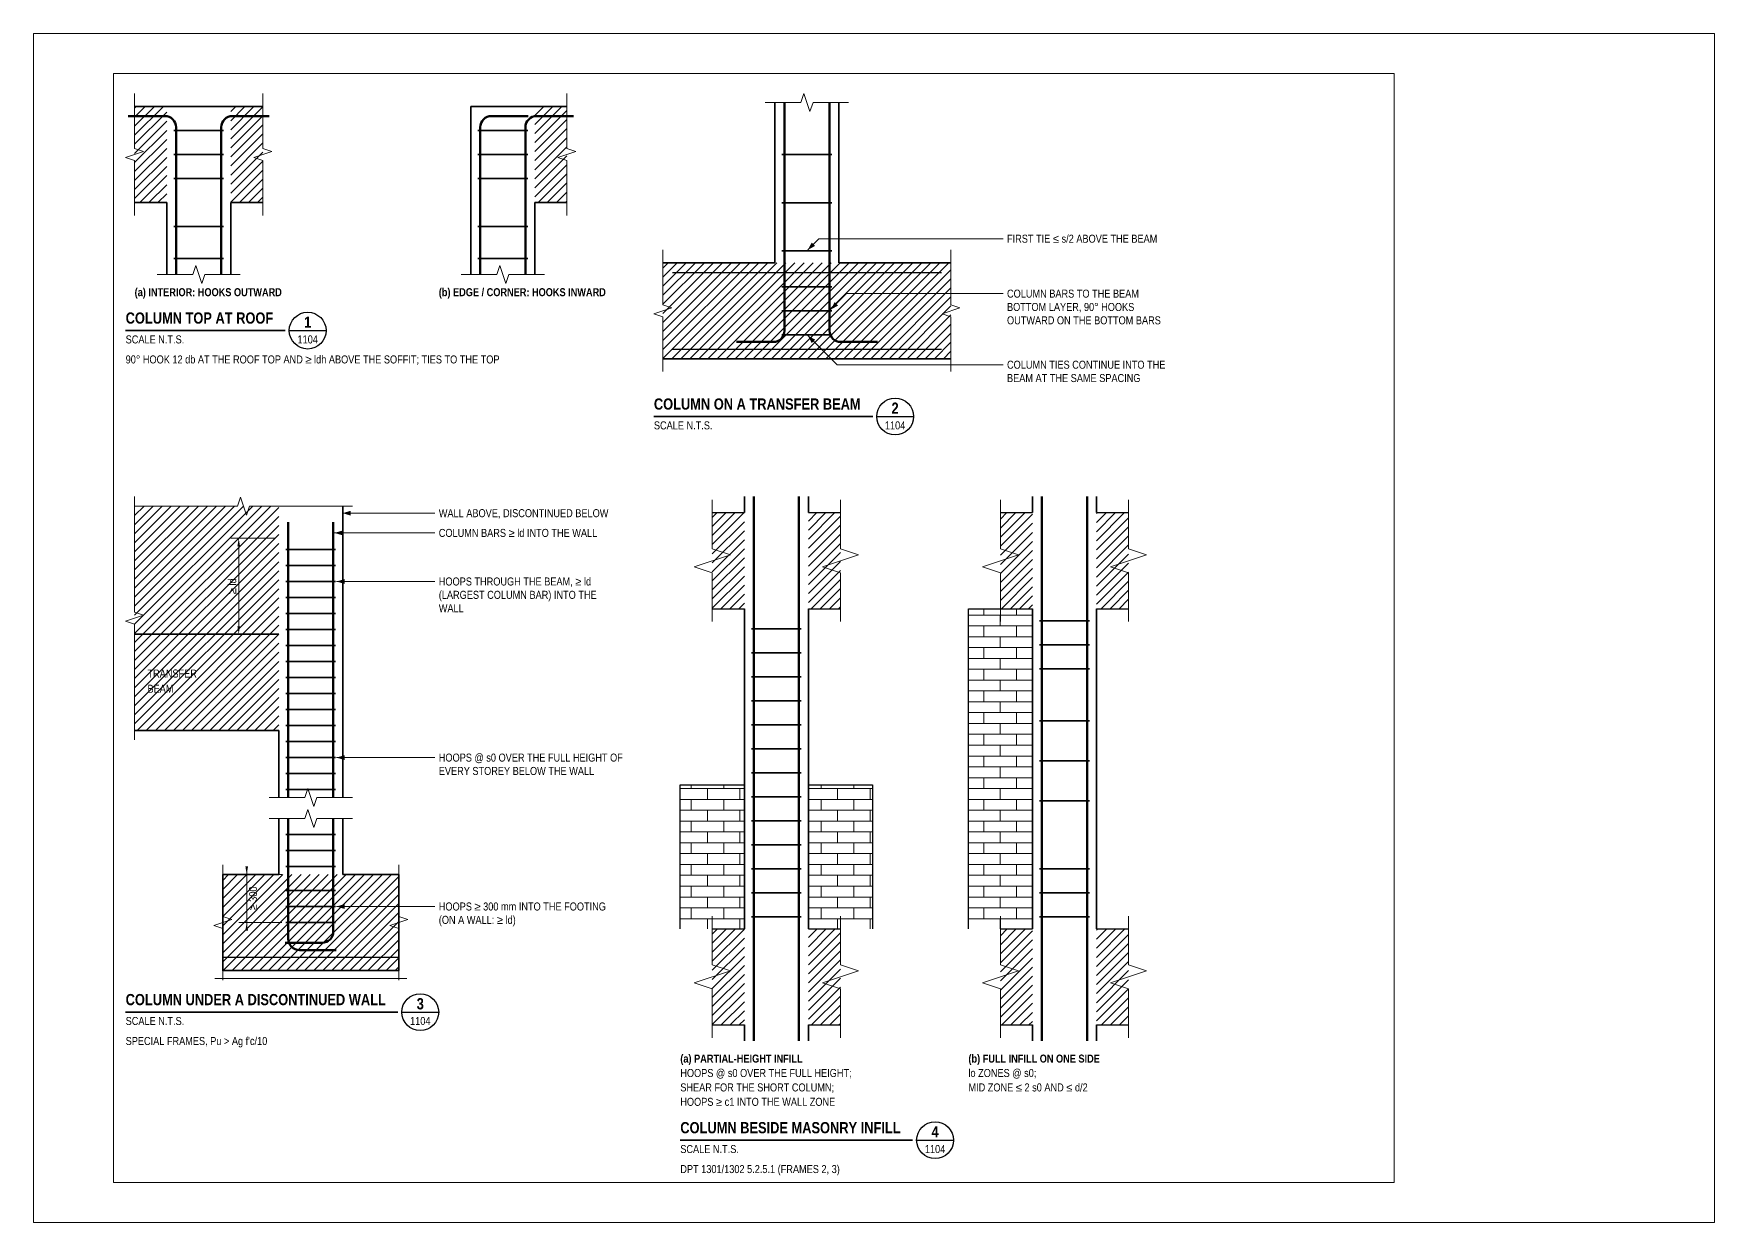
# Model space of a CAD drawing. Header units: millimetres. Extents: x 0 to 45000, y 0 to 7425.
# Drawn here: x 34500 to 45000, y 0 to 7425 of the extents above; entities that cross this region are included whole.
import ezdxf
from ezdxf.enums import TextEntityAlignment as Align

# ---------------------------------------------------------------- set-up
doc = ezdxf.new("R2010")
doc.units = ezdxf.units.MM
doc.header["$LTSCALE"] = 3.75
for name, color, linetype, lineweight in [('S-ANNO', 3, 'Continuous', 18), ('S-BREAK', 8, 'Continuous', 18), ('S-CONC', 4, 'Continuous', 35), ('S-CONC-VIS', 5, 'Continuous', 25), ('S-DET', 7, 'Continuous', 18), ('S-DIMS', 2, 'Continuous', 18), ('S-HATCH', 9, 'Continuous', 13), ('S-LEAN', 7, 'Continuous', 18), ('S-REBR', 1, 'Continuous', 50), ('S-REBR-NF', 252, 'Continuous', 25), ('S-REBR-SEC', 30, 'Continuous', 35), ('S-SYMB', 6, 'Continuous', 25), ('S-TEXT', 7, 'Continuous', 18), ('S-TITLE', 4, 'Continuous', 35)]:
    doc.layers.add(name, color=color, linetype=linetype, lineweight=lineweight)
doc.layers.add('S-SHEET', color=9, linetype='Continuous', lineweight=13, plot=False)
doc.layers.add('S-TB-AREA', color=9, linetype='Continuous', lineweight=13, plot=False)
doc.styles.add('AN', font='ARIALN_0.TTF')
doc.styles.add('ANB', font='ARIALNB_0.TTF')
doc.dimstyles.new('EIT-25', dxfattribs={"dimscale": 25, "dimtxt": 2, "dimasz": 2, "dimexe": 2, "dimexo": 1, "dimgap": 0.6, "dimtad": 1, "dimdec": 0, "dimtxsty": 'AN', "dimcen": 2.5, "dimclrd": 2, "dimclre": 8, "dimclrt": 7, "dimazin": 3, "dimtfac": 1, "dimtmove": 1, "dimatfit": 3, "dimlwd": -1, "dimlwe": -1, "dimarcsym": 0})

# ---------------------------------------------------------------- blocks, each defined once
blk = doc.blocks.new('DET-1104-1', base_point=(-256.25, -31200))
at = {"layer": 'S-HATCH'}
h = blk.add_hatch(dxfattribs=at)
h.set_pattern_fill('ANSI31', color=256, scale=12.59843)
h.paths.add_polyline_path([(-200, -30600), (0, -30600), (0, -30000), (-200, -30000)])
h = blk.add_hatch(dxfattribs=at)
h.set_pattern_fill('ANSI31', color=256, scale=12.59843)
h.paths.add_polyline_path([(400, -30600), (600, -30600), (600, -30000), (400, -30000)])
h = blk.add_hatch(dxfattribs=at)
h.set_pattern_fill('ANSI31', color=256, scale=12.59843)
h.paths.add_polyline_path([(2300, -30600), (2500, -30600), (2500, -30000), (2300, -30000)])
at = {"layer": 'S-BREAK', "flags": 128}
for points in [[(-200, -30680), (-200, -30337.5), (-256.25, -30318.75), (-143.75, -30281.25), (-200, -30262.5), (-200, -29920)], [(600, -30680), (600, -30337.5), (543.75, -30318.75), (656.25, -30281.25), (600, -30262.5), (600, -29920)], [(2500, -30680), (2500, -30337.5), (2443.75, -30318.75), (2556.25, -30281.25), (2500, -30262.5), (2500, -29920)], [(-60, -31050), (162.5, -31050), (181.25, -30993.75), (218.75, -31106.25), (237.5, -31050), (460, -31050)], [(1840, -31050), (2062.5, -31050), (2081.25, -30993.75), (2118.75, -31106.25), (2137.5, -31050), (2360, -31050)]]:
    blk.add_lwpolyline(points, dxfattribs=at)
at = {"layer": 'S-CONC'}
for p, q in [((-200, -30000), (600, -30000)), ((1900, -30600), (1900, -30000)), ((1900, -30000), (2500, -30000)), ((-200, -30600), (0, -30600)), ((0, -31050), (0, -30600)), ((400, -31050), (400, -30600)), ((400, -30600), (600, -30600)), ((1900, -31050), (1900, -30600)), ((2300, -31050), (2300, -30600)), ((2300, -30600), (2500, -30600))]:
    blk.add_line(p, q, dxfattribs=at)
at = {"layer": 'S-REBR', "flags": 128}
for points in [[(59, -31050), (59, -30130, 0.41421356), (-11, -30060), (-241, -30060)], [(341, -31050), (341, -30130, -0.41421356), (411, -30060), (641, -30060)], [(1959, -31050), (1959, -30130, -0.41421356), (2029, -30060), (2259, -30060)], [(2241, -31050), (2241, -30130, -0.41421356), (2311, -30060), (2541, -30060)]]:
    blk.add_lwpolyline(points, format="xyb", dxfattribs=at)
at = {"layer": 'S-REBR-SEC'}
for p, q in [((44.5, -30150), (355.5, -30150)), ((1944.5, -30150), (2255.5, -30150)), ((44.5, -30300), (355.5, -30300)), ((1944.5, -30300), (2255.5, -30300)), ((44.5, -30450), (355.5, -30450)), ((1944.5, -30450), (2255.5, -30450)), ((44.5, -30750), (355.5, -30750)), ((1944.5, -30750), (2255.5, -30750)), ((44.5, -30950), (355.5, -30950)), ((1944.5, -30950), (2255.5, -30950))]:
    blk.add_line(p, q, dxfattribs=at)
at = {"layer": 'S-TEXT', "style": 'ANB'}
for s, p in [('(a) INTERIOR: HOOKS OUTWARD', (-200, -31200)), ('(b) EDGE / CORNER: HOOKS INWARD', (1700, -31200))]:
    blk.add_text(s, height=50, dxfattribs=at).set_placement(p, align=Align.BOTTOM_LEFT)
blk = doc.blocks.new('VT-1104-1', base_point=(23, 214.04))
at = {"layer": 'S-SYMB'}
blk.add_line((63.89, 222.8), (73.09, 222.8), dxfattribs=at)
blk.add_circle((68.49, 222.8), 4.6, dxfattribs=at)
at = {"layer": 'S-TITLE'}
blk.add_line((23, 222.8), (62.89, 222.8), dxfattribs=at)
at = {"layer": 'S-TEXT'}
for s, height, style, p in [('1', 2.8, 'ANB', (68.49, 224.9)), ('1104', 2, 'AN', (68.49, 220.6))]:
    blk.add_text(s, height=height, dxfattribs=dict(at, style=style)).set_placement(p, align=Align.MIDDLE_CENTER)
at = {"layer": 'S-TEXT', "style": 'AN'}
for s, p in [('SCALE N.T.S.', (23, 221.6)), ('90° HOOK 12 db AT THE ROOF TOP AND ≥ ldh ABOVE THE SOFFIT; TIES TO THE TOP', (23, 216.6))]:
    blk.add_text(s, height=2, dxfattribs=at).set_placement(p, align=Align.TOP_LEFT)
at = {"layer": 'S-TITLE', "style": 'ANB'}
blk.add_text('COLUMN TOP AT ROOF', height=2.8, dxfattribs=at).set_placement((23, 223.7), align=Align.BOTTOM_LEFT)
blk = doc.blocks.new('DET-1104-2', base_point=(7944, -30761))
at = {"layer": 'S-HATCH'}
h = blk.add_hatch(dxfattribs=at)
h.set_pattern_fill('ANSI31', color=256, scale=12.59843)
h.paths.add_polyline_path([(8000, -30600), (9800, -30600), (9800, -30000), (8000, -30000)])
at = {"layer": 'S-ANNO', "flags": 128}
for points in [[(8905, -29920), (8975, -29850), (10050, -29850), (10125, -29850)], [(9048, -30293), (9148, -30192), (10050, -30192), (10125, -30192)], [(8905, -30455), (9088, -30638), (10050, -30638), (10125, -30638)]]:
    blk.add_lwpolyline(points, dxfattribs=at)
at = {"layer": 'S-ANNO'}
for points in [[(8905, -29920), (8951, -29895), (8930, -29874)], [(9048, -30293), (9094, -30268), (9073, -30247)], [(8905, -30455), (8930, -30501), (8951, -30480)]]:
    blk.add_solid(points, dxfattribs=at)
at = {"layer": 'S-BREAK', "flags": 128}
for points in [[(8640, -29000), (8862, -29000), (8881, -28944), (8919, -29056), (8938, -29000), (9160, -29000)], [(8000, -30680), (8000, -30338), (7944, -30319), (8056, -30281), (8000, -30262), (8000, -29920)], [(9800, -30680), (9800, -30338), (9744, -30319), (9856, -30281), (9800, -30262), (9800, -29920)]]:
    blk.add_lwpolyline(points, dxfattribs=at)
at = {"layer": 'S-CONC'}
for p, q in [((8700, -30000), (8700, -29000)), ((9100, -30000), (9100, -29000)), ((8000, -30000), (8700, -30000)), ((9100, -30000), (9800, -30000)), ((8000, -30600), (9800, -30600))]:
    blk.add_line(p, q, dxfattribs=at)
at = {"layer": 'S-REBR', "flags": 128}
for points in [[(8759, -29000), (8759, -30425, -0.414214), (8689, -30495), (8459, -30495)], [(9041, -29000), (9041, -30425, 0.414214), (9111, -30495), (9341, -30495)]]:
    blk.add_lwpolyline(points, format="xyb", dxfattribs=at)
at = {"layer": 'S-REBR-NF', "flags": 128}
for points in [[(8060, -30060), (9740, -30060)], [(8060, -30540), (9740, -30540)]]:
    blk.add_lwpolyline(points, dxfattribs=at)
at = {"layer": 'S-REBR-SEC'}
for p, q in [((8744, -29325), (9056, -29325)), ((8744, -29625), (9056, -29625)), ((8744, -29925), (9056, -29925)), ((8744, -30150), (9056, -30150)), ((8744, -30300), (9056, -30300)), ((8744, -30450), (9056, -30450))]:
    blk.add_line(p, q, dxfattribs=at)
at = {"layer": 'S-TEXT', "char_height": 50, "attachment_point": 1, "style": 'AN'}
for s, insert, width in [('FIRST TIE ≤ s/2 ABOVE THE BEAM', (10150, -29825), 989.18), ('COLUMN BARS TO THE BEAM\\PBOTTOM LAYER, 90° HOOKS\\POUTWARD ON THE BOTTOM BARS', (10150, -30168), 1011.92), ('COLUMN TIES CONTINUE INTO THE\\PBEAM AT THE SAME SPACING', (10150, -30612), 1041.68)]:
    blk.add_mtext(s, dxfattribs=dict(at, insert=insert, width=width))
blk = doc.blocks.new('VT-1104-2', base_point=(154.99, 196.72))
at = {"layer": 'S-SYMB'}
blk.add_line((210.66, 201.32), (219.86, 201.32), dxfattribs=at)
blk.add_circle((215.26, 201.32), 4.6, dxfattribs=at)
at = {"layer": 'S-TITLE'}
blk.add_line((154.99, 201.32), (209.66, 201.32), dxfattribs=at)
at = {"layer": 'S-TEXT'}
for s, height, style, p in [('2', 2.8, 'ANB', (215.26, 203.42)), ('1104', 2, 'AN', (215.26, 199.12))]:
    blk.add_text(s, height=height, dxfattribs=dict(at, style=style)).set_placement(p, align=Align.MIDDLE_CENTER)
at = {"layer": 'S-TEXT', "style": 'AN'}
blk.add_text('SCALE N.T.S.', height=2, dxfattribs=at).set_placement((154.99, 200.12), align=Align.TOP_LEFT)
at = {"layer": 'S-TITLE', "style": 'ANB'}
blk.add_text('COLUMN ON A TRANSFER BEAM', height=2.8, dxfattribs=at).set_placement((154.99, 202.22), align=Align.BOTTOM_LEFT)
blk = doc.blocks.new('VT-1104-3', base_point=(23, 43.76))
at = {"layer": 'S-SYMB'}
blk.add_line((92.02, 52.52), (101.22, 52.52), dxfattribs=at)
blk.add_circle((96.62, 52.52), 4.6, dxfattribs=at)
at = {"layer": 'S-TITLE'}
blk.add_line((23, 52.52), (91.02, 52.52), dxfattribs=at)
at = {"layer": 'S-TEXT'}
for s, height, style, p in [('3', 2.8, 'ANB', (96.62, 54.62)), ('1104', 2, 'AN', (96.62, 50.32))]:
    blk.add_text(s, height=height, dxfattribs=dict(at, style=style)).set_placement(p, align=Align.MIDDLE_CENTER)
at = {"layer": 'S-TEXT', "style": 'AN'}
for s, p in [('SCALE N.T.S.', (23, 51.32)), ("SPECIAL FRAMES, Pu > Ag f'c/10", (23, 46.32))]:
    blk.add_text(s, height=2, dxfattribs=at).set_placement(p, align=Align.TOP_LEFT)
at = {"layer": 'S-TITLE', "style": 'ANB'}
blk.add_text('COLUMN UNDER A DISCONTINUED WALL', height=2.8, dxfattribs=at).set_placement((23, 53.42), align=Align.BOTTOM_LEFT)
blk = doc.blocks.new('DET-1104-4', base_point=(25600, -1120))
at = {"layer": 'S-HATCH'}
h = blk.add_hatch(dxfattribs=at)
h.set_pattern_fill('ANSI31', color=256, scale=12.59843)
h.paths.add_polyline_path([(25800, 2000), (26000, 2000), (26000, 2600), (25800, 2600)])
h = blk.add_hatch(dxfattribs=at)
h.set_pattern_fill('ANSI31', color=256, scale=12.59843)
h.paths.add_polyline_path([(26400, 2000), (26600, 2000), (26600, 2600), (26400, 2600)])
h = blk.add_hatch(dxfattribs=at)
h.set_pattern_fill('ANSI31', color=256, scale=12.59843)
h.paths.add_polyline_path([(27600, 2000), (27800, 2000), (27800, 2600), (27600, 2600)])
h = blk.add_hatch(dxfattribs=at)
h.set_pattern_fill('ANSI31', color=256, scale=12.59843)
h.paths.add_polyline_path([(28200, 2000), (28400, 2000), (28400, 2600), (28200, 2600)])
h = blk.add_hatch(dxfattribs=at)
h.set_pattern_fill('AR-BRSTD', color=256)
h.paths.add_polyline_path([(27400, 0), (27400, 2000), (27800, 2000), (27800, 0)])
h = blk.add_hatch(dxfattribs=at)
h.set_pattern_fill('AR-BRSTD', color=256)
h.paths.add_polyline_path([(25600, 0), (25600, 900), (26000, 900), (26000, 0)])
h = blk.add_hatch(dxfattribs=at)
h.set_pattern_fill('AR-BRSTD', color=256)
h.paths.add_polyline_path([(26400, 0), (26400, 900), (26800, 900), (26800, 0)])
h = blk.add_hatch(dxfattribs=at)
h.set_pattern_fill('ANSI31', color=256, scale=12.59843)
h.paths.add_polyline_path([(25800, -600), (26000, -600), (26000, 0), (25800, 0)])
h = blk.add_hatch(dxfattribs=at)
h.set_pattern_fill('ANSI31', color=256, scale=12.59843)
h.paths.add_polyline_path([(26400, -600), (26600, -600), (26600, 0), (26400, 0)])
h = blk.add_hatch(dxfattribs=at)
h.set_pattern_fill('ANSI31', color=256, scale=12.59843)
h.paths.add_polyline_path([(27600, -600), (27800, -600), (27800, 0), (27600, 0)])
h = blk.add_hatch(dxfattribs=at)
h.set_pattern_fill('ANSI31', color=256, scale=12.59843)
h.paths.add_polyline_path([(28200, -600), (28400, -600), (28400, 0), (28200, 0)])
at = {"layer": 'S-BREAK', "flags": 128}
for points in [[(25800, 1920), (25800, 2225), (25687.5, 2262.5), (25912.5, 2337.5), (25800, 2375), (25800, 2680)], [(26600, 1920), (26600, 2225), (26487.5, 2262.5), (26712.5, 2337.5), (26600, 2375), (26600, 2680)], [(27600, 1920), (27600, 2225), (27487.5, 2262.5), (27712.5, 2337.5), (27600, 2375), (27600, 2680)], [(28400, 1920), (28400, 2225), (28287.5, 2262.5), (28512.5, 2337.5), (28400, 2375), (28400, 2680)], [(25800, -680), (25800, -375), (25687.5, -337.5), (25912.5, -262.5), (25800, -225), (25800, 80)], [(26600, -680), (26600, -375), (26487.5, -337.5), (26712.5, -262.5), (26600, -225), (26600, 80)], [(27600, -680), (27600, -375), (27487.5, -337.5), (27712.5, -262.5), (27600, -225), (27600, 80)], [(28400, -680), (28400, -375), (28287.5, -337.5), (28512.5, -262.5), (28400, -225), (28400, 80)]]:
    blk.add_lwpolyline(points, dxfattribs=at)
at = {"layer": 'S-CONC'}
for p, q in [((26000, 2600), (26000, 2700)), ((26400, 2600), (26400, 2700)), ((27800, 2600), (27800, 2700)), ((28200, 2600), (28200, 2700)), ((26000, 0), (26000, 2000)), ((26400, 0), (26400, 2000)), ((27800, 0), (27800, 2000)), ((28200, 0), (28200, 2000)), ((26000, -700), (26000, -600)), ((26400, -700), (26400, -600)), ((27800, -700), (27800, -600)), ((28200, -700), (28200, -600))]:
    blk.add_line(p, q, dxfattribs=at)
at = {"layer": 'S-CONC-VIS'}
for p, q in [((25800, 2600), (26000, 2600)), ((26400, 2600), (26600, 2600)), ((27600, 2600), (27800, 2600)), ((28200, 2600), (28400, 2600)), ((25800, 2000), (26000, 2000)), ((26400, 2000), (26600, 2000)), ((27600, 2000), (27800, 2000)), ((28200, 2000), (28400, 2000)), ((25800, 0), (26000, 0)), ((26400, 0), (26600, 0)), ((27600, 0), (27800, 0)), ((28200, 0), (28400, 0)), ((25800, -600), (26000, -600)), ((26400, -600), (26600, -600)), ((27600, -600), (27800, -600)), ((28200, -600), (28400, -600))]:
    blk.add_line(p, q, dxfattribs=at)
at = {"layer": 'S-CONC-VIS', "flags": 128}
for points in [[(27400, 0), (27400, 2000), (27800, 2000), (27800, 0)], [(25600, 0), (25600, 900), (26000, 900), (26000, 0)], [(26400, 0), (26400, 900), (26800, 900), (26800, 0)]]:
    blk.add_lwpolyline(points, dxfattribs=at)
at = {"layer": 'S-REBR', "flags": 128}
for points in [[(26059, -700), (26059, 2700)], [(26341, -700), (26341, 2700)], [(27859, -700), (27859, 2700)], [(28141, -700), (28141, 2700)]]:
    blk.add_lwpolyline(points, dxfattribs=at)
at = {"layer": 'S-REBR-SEC'}
for p, q in [((27844.5, 1925), (28155.5, 1925)), ((26044.5, 1875), (26355.5, 1875)), ((26044.5, 1725), (26355.5, 1725)), ((27844.5, 1775), (28155.5, 1775)), ((26044.5, 1575), (26355.5, 1575)), ((27844.5, 1625), (28155.5, 1625)), ((26044.5, 1425), (26355.5, 1425)), ((26044.5, 1275), (26355.5, 1275)), ((27844.5, 1300), (28155.5, 1300)), ((26044.5, 1125), (26355.5, 1125)), ((27844.5, 1050), (28155.5, 1050)), ((26044.5, 975), (26355.5, 975)), ((26044.5, 825), (26355.5, 825)), ((27844.5, 800), (28155.5, 800)), ((26044.5, 675), (26355.5, 675)), ((26044.5, 525), (26355.5, 525)), ((26044.5, 375), (26355.5, 375)), ((27844.5, 375), (28155.5, 375)), ((26044.5, 225), (26355.5, 225)), ((27844.5, 225), (28155.5, 225)), ((26044.5, 75), (26355.5, 75)), ((27844.5, 75), (28155.5, 75))]:
    blk.add_line(p, q, dxfattribs=at)
at = {"layer": 'S-TEXT'}
for s, style, p in [('(a) PARTIAL-HEIGHT INFILL', 'ANB', (25600, -850)), ('(b) FULL INFILL ON ONE SIDE', 'ANB', (27400, -850)), ('HOOPS @ s0 OVER THE FULL HEIGHT;', 'AN', (25600, -940)), ('lo ZONES @ s0;', 'AN', (27400, -940)), ('SHEAR FOR THE SHORT COLUMN;', 'AN', (25600, -1030)), ('MID ZONE ≤ 2 s0 AND ≤ d/2', 'AN', (27400, -1030)), ('HOOPS ≥ c1 INTO THE WALL ZONE', 'AN', (25600, -1120))]:
    blk.add_text(s, height=50, dxfattribs=dict(at, style=style)).set_placement(p, align=Align.BOTTOM_LEFT)
blk = doc.blocks.new('VT-1104-4', base_point=(161.58, 11.76))
at = {"layer": 'S-SYMB'}
blk.add_line((220.64, 20.52), (229.84, 20.52), dxfattribs=at)
blk.add_circle((225.24, 20.52), 4.6, dxfattribs=at)
at = {"layer": 'S-TITLE'}
blk.add_line((161.58, 20.52), (219.64, 20.52), dxfattribs=at)
at = {"layer": 'S-TEXT'}
for s, height, style, p in [('4', 2.8, 'ANB', (225.24, 22.62)), ('1104', 2, 'AN', (225.24, 18.32))]:
    blk.add_text(s, height=height, dxfattribs=dict(at, style=style)).set_placement(p, align=Align.MIDDLE_CENTER)
at = {"layer": 'S-TEXT', "style": 'AN'}
for s, p in [('SCALE N.T.S.', (161.58, 19.32)), ('DPT 1301/1302 5.2.5.1 (FRAMES 2, 3)', (161.58, 14.32))]:
    blk.add_text(s, height=2, dxfattribs=at).set_placement(p, align=Align.TOP_LEFT)
at = {"layer": 'S-TITLE', "style": 'ANB'}
blk.add_text('COLUMN BESIDE MASONRY INFILL', height=2.8, dxfattribs=at).set_placement((161.58, 21.42), align=Align.BOTTOM_LEFT)
blk = doc.blocks.new('DET-1104-3', base_point=(17043.8, -30660))
at = {"layer": 'S-HATCH'}
h = blk.add_hatch(dxfattribs=at)
h.set_pattern_fill('ANSI31', color=256, scale=12.59843)
h.paths.add_polyline_path([(17100, -29100), (18000, -29100), (18000, -27700), (17100, -27700)])
h = blk.add_hatch(dxfattribs=at)
h.set_pattern_fill('ANSI31', color=256, scale=12.59843)
h.paths.add_polyline_path([(17650, -30600), (18750, -30600), (18750, -30000), (17650, -30000)])
at = {"layer": 'S-ANNO', "flags": 128}
for points in [[(18400, -27743.3), (18900, -27743.3), (18975, -27743.3)], [(18348.8, -27866.7), (18900, -27866.7), (18975, -27866.7)], [(18361.2, -28170), (18900, -28170), (18975, -28170)], [(18361.2, -29270), (18900, -29270), (18975, -29270)], [(18361.2, -30200), (18900, -30200), (18975, -30200)]]:
    blk.add_lwpolyline(points, dxfattribs=at)
at = {"layer": 'S-ANNO'}
for points in [[(18400, -27743.3), (18450, -27758.3), (18450, -27728.3)], [(18348.8, -27866.7), (18398.8, -27881.7), (18398.8, -27851.7)], [(18361.2, -28170), (18411.2, -28185), (18411.2, -28155)], [(18361.2, -29270), (18411.2, -29285), (18411.2, -29255)], [(18361.2, -30200), (18411.2, -30215), (18411.2, -30185)]]:
    blk.add_solid(points, dxfattribs=at)
at = {"layer": 'S-BREAK', "flags": 128}
for points in [[(17100, -29160), (17100, -28437.5), (17043.8, -28418.8), (17156.2, -28381.2), (17100, -28362.5), (17100, -27640)], [(17100, -27700), (17742.5, -27700), (17761.2, -27643.8), (17798.8, -27756.2), (17817.5, -27700), (18460, -27700)], [(17940, -29520), (18162.5, -29520), (18181.2, -29463.8), (18218.8, -29576.2), (18237.5, -29520), (18460, -29520)], [(17940, -29650), (18162.5, -29650), (18181.2, -29593.8), (18218.8, -29706.2), (18237.5, -29650), (18460, -29650)], [(17650, -30660), (17650, -30337.5), (17593.8, -30318.8), (17706.2, -30281.2), (17650, -30262.5), (17650, -29940)], [(18750, -30660), (18750, -30337.5), (18693.8, -30318.8), (18806.2, -30281.2), (18750, -30262.5), (18750, -29940)]]:
    blk.add_lwpolyline(points, dxfattribs=at)
at = {"layer": 'S-CONC'}
for p, q in [((18400, -29520), (18400, -27700)), ((17100, -28500), (18000, -28500)), ((17100, -29100), (18000, -29100)), ((18000, -29520), (18000, -29100)), ((18000, -30000), (18000, -29650)), ((18400, -30000), (18400, -29650)), ((17650, -30000), (18000, -30000)), ((18400, -30000), (18750, -30000))]:
    blk.add_line(p, q, dxfattribs=at)
at = {"layer": 'S-CONC', "flags": 128}
blk.add_lwpolyline([(17650, -30000), (17650, -30600), (18750, -30600), (18750, -30000)], dxfattribs=at)
at = {"layer": 'S-LEAN', "flags": 128}
blk.add_lwpolyline([(17600, -30650), (18800, -30650)], dxfattribs=at)
at = {"layer": 'S-REBR', "flags": 128}
for points in [[(18059, -29520), (18059, -27800)], [(18341, -29520), (18341, -27800)]]:
    blk.add_lwpolyline(points, dxfattribs=at)
for points in [[(18341, -29650), (18341, -30357, -0.4142136), (18271, -30427), (18041, -30427)], [(18059, -29650), (18059, -30402, 0.4142136), (18129, -30472), (18359, -30472)]]:
    blk.add_lwpolyline(points, format="xyb", dxfattribs=at)
at = {"layer": 'S-REBR-NF', "flags": 128}
blk.add_lwpolyline([(17650, -30517), (18750, -30517)], dxfattribs=at)
at = {"layer": 'S-REBR-SEC'}
for p, q in [((18044.5, -27970), (18355.5, -27970)), ((18044.5, -28070), (18355.5, -28070)), ((18044.5, -28170), (18355.5, -28170)), ((18044.5, -28270), (18355.5, -28270)), ((18044.5, -28370), (18355.5, -28370)), ((18044.5, -28470), (18355.5, -28470)), ((18044.5, -28570), (18355.5, -28570)), ((18044.5, -28670), (18355.5, -28670)), ((18044.5, -28770), (18355.5, -28770)), ((18044.5, -28870), (18355.5, -28870)), ((18044.5, -28970), (18355.5, -28970)), ((18044.5, -29070), (18355.5, -29070)), ((18044.5, -29170), (18355.5, -29170)), ((18044.5, -29270), (18355.5, -29270)), ((18044.5, -29370), (18355.5, -29370)), ((18044.5, -29470), (18355.5, -29470)), ((18044.5, -29750), (18355.5, -29750)), ((18044.5, -29850), (18355.5, -29850)), ((18044.5, -29950), (18355.5, -29950)), ((18044.5, -30100), (18355.5, -30100)), ((18044.5, -30200), (18355.5, -30200)), ((18044.5, -30300), (18355.5, -30300))]:
    blk.add_line(p, q, dxfattribs=at)
at = {"layer": 'S-TEXT', "style": 'AN'}
blk.add_text('TRANSFER', height=50, dxfattribs=at).set_placement((17180, -28785), align=Align.BOTTOM_LEFT)
blk.add_text('BEAM', height=50, dxfattribs=at).set_placement((17180, -28815), align=Align.TOP_LEFT)
at = {"layer": 'S-TEXT', "char_height": 50, "attachment_point": 1, "style": 'AN'}
for s, insert, width in [('WALL ABOVE, DISCONTINUED BELOW', (19000, -27718.3), 1114.68), ('COLUMN BARS ≥ ld INTO THE WALL', (19000, -27841.7), 1042.001), ('HOOPS THROUGH THE BEAM, ≥ ld\\P(LARGEST COLUMN BAR) INTO THE\\PWALL', (19000, -28145), 1038.418), ('HOOPS @ s0 OVER THE FULL HEIGHT OF\\PEVERY STOREY BELOW THE WALL', (19000, -29245), 1208.323), ('HOOPS ≥ 300 mm INTO THE FOOTING\\P(ON A WALL: ≥ ld)', (19000, -30175), 1098.399)]:
    blk.add_mtext(s, dxfattribs=dict(at, insert=insert, width=width))
at = {"layer": 'S-DIMS'}
for base, p1, p2, text in [((17750, -28500), (18000, -28500), (18000, -27900), '≥ ld'), ((17800, -30000), (18044.5, -30000), (18044.5, -30300), '≥ 300')]:
    blk.add_linear_dim(base=base, p1=p1, p2=p2, angle=90, text=text, dimstyle='EIT-25', dxfattribs=at).render()

msp = doc.modelspace()

# ---------------------------------------------------------------- linework, layer by layer
at = {"layer": 'S-SHEET', "flags": 128}
msp.add_lwpolyline([(34500, 0), (45000, 0), (45000, 7425), (34500, 7425)], close=True, dxfattribs=at)
at = {"layer": 'S-TB-AREA', "flags": 128}
msp.add_lwpolyline([(35000, 250), (43000, 250), (43000, 7175), (35000, 7175)], close=True, dxfattribs=at)

# ---------------------------------------------------------------- block references
at = {"layer": 'S-DET', "zscale": 25}
for name, p in [('DET-1104-1', (35075, 5770)), ('DET-1104-2', (38375, 5233)), ('DET-1104-3', (35075, 1513)), ('DET-1104-4', (38540, 713))]:
    msp.add_blockref(name, p, dxfattribs=at)
at = {"layer": 'S-TEXT', "xscale": 25, "yscale": 25, "zscale": 25}
for name, p in [('VT-1104-1', (35075, 5351)), ('VT-1104-2', (38375, 4918)), ('VT-1104-3', (35075, 1094)), ('VT-1104-4', (38540, 294))]:
    msp.add_blockref(name, p, dxfattribs=at)

doc.saveas('drawing.dxf')
